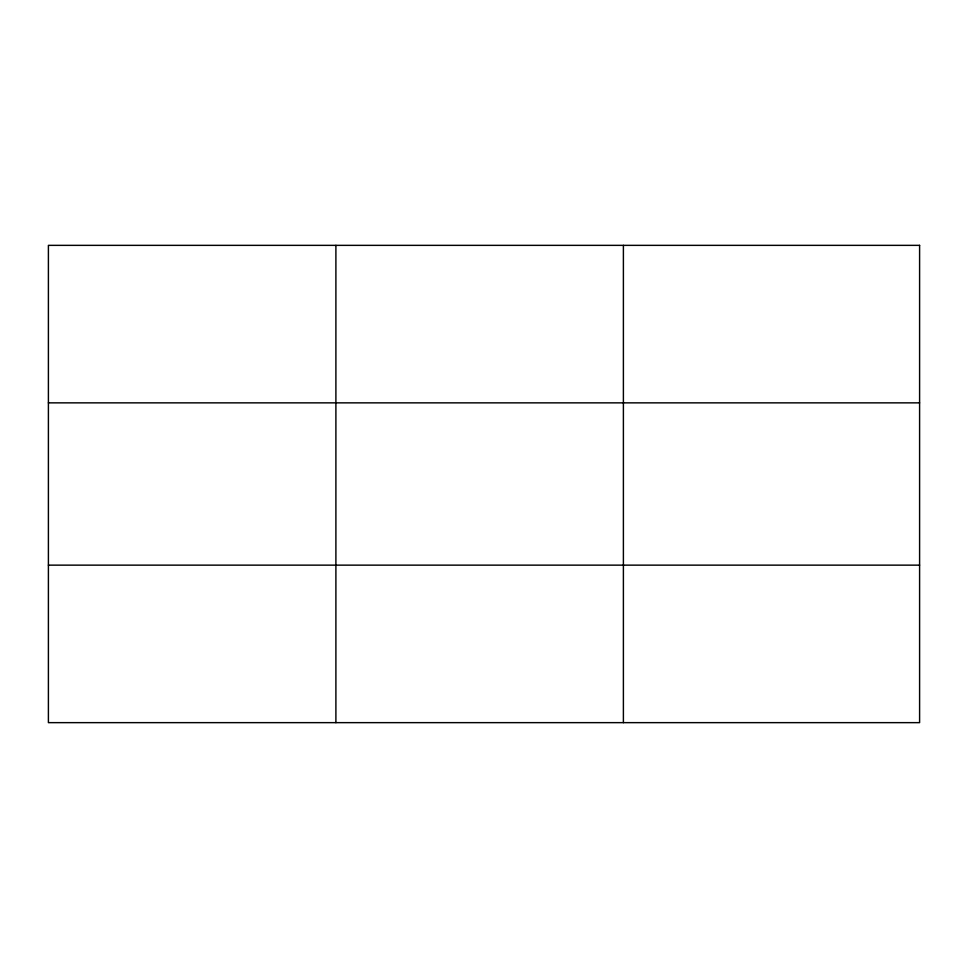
<?xml version="1.0" encoding="UTF-8"?>
<svg xmlns="http://www.w3.org/2000/svg" width="968" height="968" viewBox="0 0 968 968"><rect width="100%" height="100%" fill="white"/><g stroke="black" fill="none" stroke-linecap="round" stroke-linejoin="round"><path stroke-width="1.45" d="M335.896 722.648L335.896 245.352M623.392 722.648L623.392 245.352M48.4 402.857L919.6 402.857M48.4 565.143L919.6 565.143M919.6 245.352L919.6 722.648L48.4 722.648L48.4 245.352L919.6 245.352"/></g></svg>
